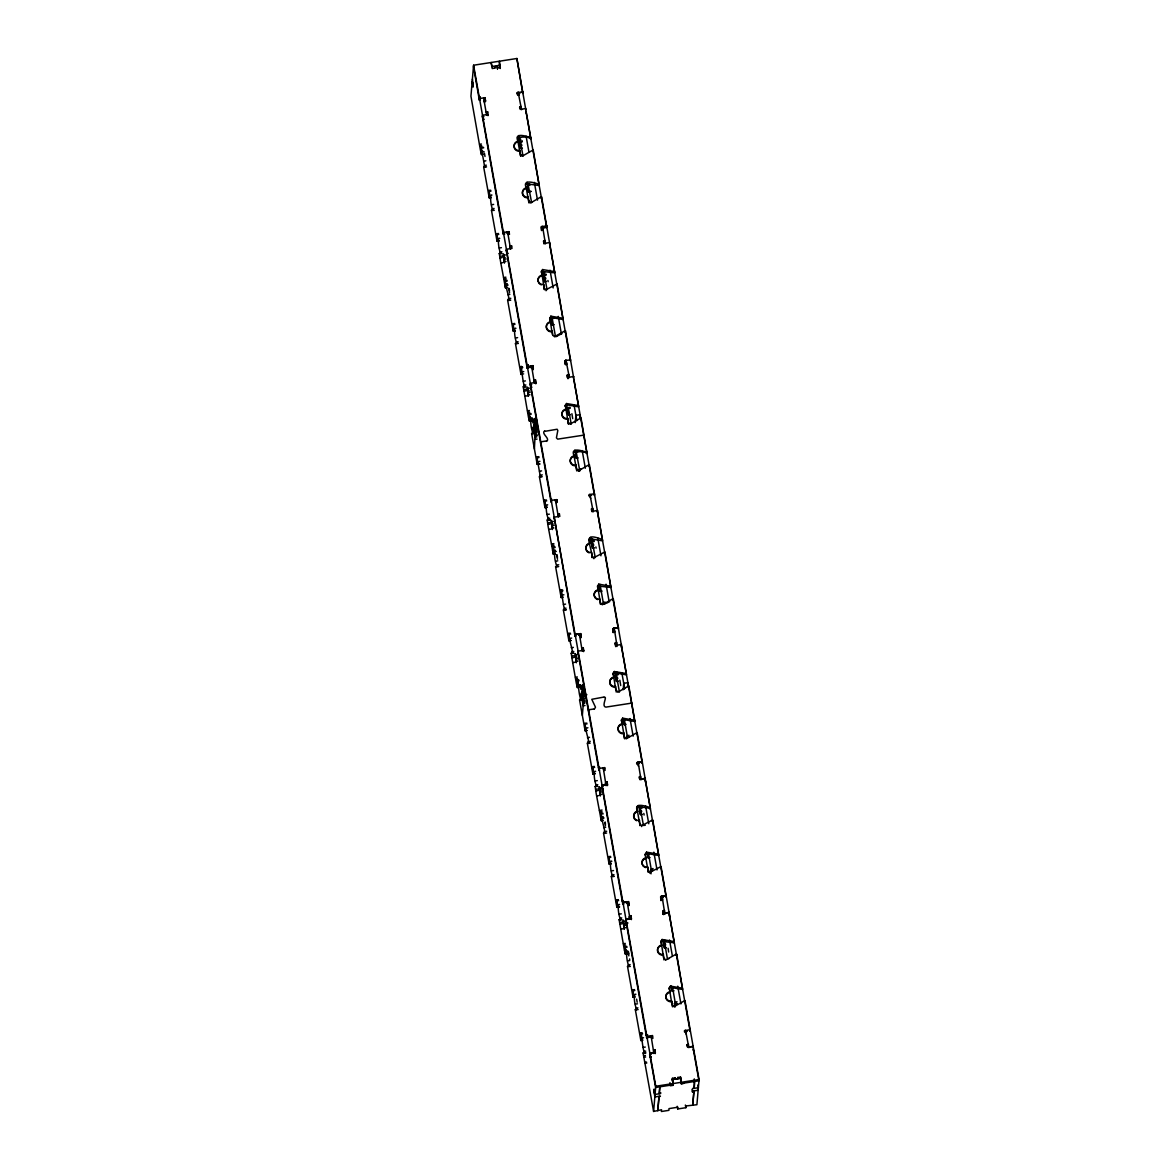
<?xml version="1.0" encoding="UTF-8"?>
<svg xmlns="http://www.w3.org/2000/svg" width="1170" height="1170" viewBox="0 0 1170 1170"><rect width="100%" height="100%" fill="white"/><g stroke="black" fill="none" stroke-linecap="round" stroke-linejoin="round"><path stroke-width="1.5" d="M534.032 422.37L535.845 432.213M534.412 448.958L534.968 437.287L536.796 436.936M582.353 715.411L583.172 705.598L581.373 695.77L581.665 692.23L583.508 691.953M585.614 698.446L583.786 698.724L582.002 689.115L582.28 685.137L584.371 684.816M485.857 160.773L483.751 161.46L484.672 167.222L483.707 166.959M494.296 210.22C491.488 213.042 488.972 192.831 491.956 195.083M502.091 253.495C499.224 255.937 496.753 236.047 499.751 238.358M518.266 343.453C515.4 345.896 512.943 326.006 515.926 328.317M526.061 386.729C522.142 391.555 520.957 349.143 521.001 374.268M534.456 433.397C531.59 435.854 529.132 415.95 532.116 418.275L532.95 422.94M542.236 476.687L540.408 476.965L536.854 456.929M550.032 519.963C547.15 521.513 544.518 503.159 547.692 504.826M558.69 566.587C555.384 568.781 552.913 549.651 556.086 551.509M566.207 609.906C562.404 614.191 561.147 573.592 561.161 597.46M579.793 470.852L576.049 451.064M583.186 699.748C577.804 706.183 577.804 662.512 577.351 687.419L579.706 687.053M597.972 786.415C594.989 787.995 592.605 769.655 595.632 771.293M614.162 876.374C611.223 879.109 608.809 858.605 611.822 861.252M621.943 919.649C619.003 921.975 616.648 902.275 619.603 904.527M629.299 737.071L627.471 737.349L624.283 719.009M630.337 966.332C627.646 969.257 624.853 948.768 627.997 951.195M638.133 1009.608C635.047 1011.026 632.634 992.76 635.895 994.251M645.913 1052.883C641.891 1057.344 641.043 1016.394 640.867 1040.437M653.269 870.304L651.441 870.582L648.487 853.5M677.254 1003.524L675.412 1003.816L672.501 986.983M535.553 425.485L533.725 425.778L533.432 429.288L534.953 437.229M535.231 439.335L537.059 439.072M583.172 705.803L585 705.539M627.646 685.547L627.91 682.666L623.712 683.324L623.244 689.744M583.962 436.337L584.079 435.094L557.666 439.145L556.423 437.858L557.812 430.502L557.11 429.244L544.81 431.35M603.939 697.422C608.341 695.55 600.766 706.461 605.884 707.119L631.888 703.082L631.771 704.311M483.751 161.46L481.089 147.201L482.917 146.952M515.312 330.847L513.221 331.168L507.648 300.266C511.626 299.33 502.998 284.588 508.146 285.041M523.297 381.244L525.403 380.923M579.53 470.881L578.55 470.632L579.867 470.428M573.022 652.933L571.194 653.211C575.011 652.407 566.704 637.767 571.662 638.059M579.647 694.38L581.739 694.059L581.636 692.055M587.384 743.169C591.289 742.248 582.631 727.462 587.91 727.769M602.521 603.866L603.501 604.115L600.064 584.473M603.559 833.128C607.435 832.338 598.996 817.611 604.027 817.962M643.164 1047.413L645.255 1047.077M483.81 154.118L481.455 154.659L480.387 149.877L470.94 96.203L473.572 65.227L516.891 58.5L530.873 138.82M536.767 421.288L536.138 428.688L537.981 428.395M584.576 689.276L584.093 695.155L586.887 694.717M659.236 1093.774L659.822 1086.886M694.176 1088.349L694.278 1078.886M472.885 85.746L473.104 83.216M500.014 67.158L500.263 68.489L499.312 61.235L499.882 66.982L499.414 64.321M536.167 418.392L534.339 418.684L534.032 422.195L535.86 421.902M537.366 435.489L535.45 435.737L535.831 432.271L537.673 431.979M567.187 377.471L567.406 374.883M568.152 378.51L567.611 374.883M592.122 511.729L591.844 509.608M583.786 698.724L583.479 702.234L585.307 701.956M615.976 646.454L615.815 642.842M639.946 779.673L640.063 777.582M628.904 919.254L629.153 916.49L631.332 916.139M663.068 914.238L662.951 911.883M663.785 914.399L664.034 910.816M654.118 1092.97L654.337 1090.425M684.859 1001.827L684.976 1000.599L699.06 1079.53L696.91 1104.714L686 1105.972L685.854 1107.697L677.693 1108.97L677.854 1107.229L669.021 1108.604L668.874 1110.345L661.401 1111.5L661.547 1109.76L653.606 1111.441L654.834 1096.977L653.957 1090.762L654.191 1092.093M659.032 1096.319L657.789 1110.783L658.944 1097.182L660.421 1096.085L654.834 1096.963L655.756 1086.257L473.572 65.227M659.822 1086.988L659.324 1092.912L660.714 1092.692L660.64 1093.555L655.054 1094.433L654.088 1089.094L654.264 1091.303M672.457 1081.343L672.604 1079.603L673.174 1085.336L670.381 1085.775L669.942 1082.674M680.604 1080.071L680.75 1078.331L672.282 1079.544L672.516 1080.89M684.158 1083.201L681.32 1084.063L680.545 1077.058L677.752 1077.482L677.635 1078.725M693.956 1090.893L692.728 1105.299L693.883 1091.756L692.479 1091.976L692.552 1091.098L698.154 1090.25M694.746 1081.563L694.249 1087.486L692.772 1088.568L698.358 1087.705L697.876 1085.029M575.26 422.604L575.903 415.335L580.101 414.677L579.779 418.319M546.726 225.898L541.154 226.658L542.895 230.358M549.593 243.872L570.199 359.219M546.507 441.397C550.924 438.648 540.496 433.543 544.708 430.853M594.345 709.064L595.501 707.265L591.786 699.309L603.969 697.042M480.402 100.006L479.349 100.167L479.524 98.529L485.111 97.666L485.462 101.571L485.111 97.666M483.663 98.382L486.632 115.23M484.058 101.79L484.19 100.561L485.579 100.342M487.495 112.963L487.612 111.735L486.223 111.94L487.978 115.64L487.612 111.735M494.661 67.992L494.793 66.748L497.352 66.354L497.469 68.928L497.352 66.354M516.891 58.5L522.712 92.927M522.39 91.933L522.668 93.439L522.829 91.801L517.242 92.664L517.111 93.907L519.904 93.468M504.826 233.912L503.261 234.161L503.422 232.508L509.009 231.645L509.491 234.336L508.102 234.541M519.758 106.733L519.626 107.976L521.03 107.757L521.147 106.514L519.758 106.733L520.226 109.41L525.813 108.547L525.696 109.775M507.195 233.547L507.619 231.865L510.559 249.122M517.52 137.124C516.16 138.177 528.094 135.369 530.463 138.82L530.595 137.592C525.622 136.056 513.454 131.947 518.164 141.76A4.958 4.753 5.8 0 0 514.113 147.201A4.958 4.753 5.8 0 0 519.846 151.135L519.904 150.52A4.958 4.753 5.8 0 1 514.171 146.586A4.958 4.753 5.8 0 1 518.237 141.131M508.891 232.888L509.009 231.645M518.544 136.788L518.676 135.559M521.571 109.717L518.091 91.918M520.679 156.239L519.904 150.52M511.524 245.715L511.407 246.943L510.003 247.162L510.12 245.934L511.524 245.715L512.007 248.391L506.42 249.254L506.244 250.906L507.297 250.746M522.2 156.195L532.833 150.14L532.701 151.369M525.842 183.763L538.785 185.46L538.917 184.231C534.003 182.637 521.718 178.63 526.485 188.399A4.958 4.753 5.8 0 0 522.434 193.84A4.958 4.753 5.8 0 0 528.167 197.774L528.226 197.16A4.958 4.753 5.8 0 1 522.507 193.225A4.958 4.753 5.8 0 1 526.558 187.785M526.997 182.213L528.357 191.865L531.151 191.427M533.096 151.252L533.213 150.023L539.194 185.46M529.089 203.01L528.226 197.16M530.507 202.995L541.154 196.779L541.023 198.008M541.417 197.891L541.534 196.662L554.785 272.8M528.211 367.98L527.173 368.14L527.334 366.502L532.92 365.64L533.271 369.544L532.92 365.64M546.741 225.795L546.566 227.433L542.383 228.091L542.544 226.439L545.454 243.901M543.655 240.727L543.538 241.956L544.928 241.737L545.059 240.508L543.655 240.727L544.138 243.404L549.724 242.541L550.032 246.855M530.566 367.614L531.516 365.859L534.456 383.219M541.3 272.347L542.573 269.553L554.492 271.572L554.375 272.815L541.534 271.323L544.401 289.75L543.816 284.5A4.958 4.753 5.8 0 1 538.083 280.581A4.958 4.753 5.8 0 1 542.134 275.125L541.417 271.104M542.456 270.782L542.573 269.553M542.134 275.125L542.076 275.74A4.958 4.753 5.8 0 0 541.242 284.895M535.436 379.709L535.787 383.614L535.436 379.709L534.032 379.928M546.054 290.73L546.171 289.648L556.73 284.12L556.613 285.363M549.622 318.986L550.894 316.192L562.814 318.225L562.697 319.454L550.778 317.421L549.783 318.094L552.415 334.664M550.778 317.421L550.894 316.192M550.456 321.765L550.397 322.393A4.958 4.753 5.8 0 0 546.346 327.834A4.958 4.753 5.8 0 0 552.064 331.768L552.138 331.154A4.958 4.753 5.8 0 1 546.405 327.22A4.958 4.753 5.8 0 1 550.456 321.765L549.739 317.757M540.642 443.064L540.774 441.836L546.624 440.914M556.993 285.246L557.125 284.003L563.106 319.454M554.434 336.828L565.052 330.774L564.934 332.002M565.315 331.885L565.446 330.657L578.682 406.794M570.39 360.916L570.638 359.775L565.052 360.652L565.403 364.557L566.806 364.338M551.567 501.915L551.216 500.365L556.832 499.634L557.3 502.31L555.911 502.53M551.114 501.725L551.245 500.497M565.403 364.557L565.052 360.652M567.435 375.95L567.567 374.722L568.956 374.502L568.839 375.731L567.435 375.95L567.918 378.627L567.567 374.722M554.039 518.749L554.2 517.111L559.816 516.379L559.333 513.688L557.944 513.908L557.812 515.151L559.216 514.932L559.333 513.688M565.198 406.326L566.485 403.533L578.404 405.566L578.272 406.794L566.368 404.776L565.359 405.434L568.43 424.11M554.229 517.242L574.953 635.997L576.269 635.793M556.701 500.862L556.832 499.634M566.046 409.12L565.987 409.734A4.958 4.753 5.8 0 0 561.922 415.174A4.958 4.753 5.8 0 0 567.655 419.109L567.713 418.494A4.958 4.753 5.8 0 1 561.995 414.56A4.958 4.753 5.8 0 1 566.046 409.12L565.329 405.098M566.368 404.776L566.485 403.533M569.38 377.617L565.87 359.731M558.339 516.965L555.399 499.707L555.15 500.848M568.313 423.745L567.713 418.494M573.622 376.462L573.519 378.436M570.009 424.169L580.642 418.114L580.51 419.343M573.651 451.737C572.291 452.805 584.24 449.997 586.594 453.448L586.726 452.205C581.739 450.772 569.6 446.56 574.309 456.373A4.958 4.753 5.8 0 0 570.258 461.828A4.958 4.753 5.8 0 0 575.976 465.748L576.035 465.134A4.958 4.753 5.8 0 1 570.316 461.214A4.958 4.753 5.8 0 1 574.368 455.759M574.689 451.415L574.806 450.187M580.905 419.226L581.037 417.997L587.004 453.433M576.898 470.983L576.035 465.134M578.331 470.896L588.963 464.753L588.832 465.996M589.227 465.879L589.358 464.636L602.594 540.789M574.953 635.997L575.128 634.345L579.311 633.701L582.236 651.061M590.718 498.332L588.963 494.632L594.55 493.769L594.375 495.349L593.892 492.672M578.623 635.427L579.311 633.701M577.936 652.743L578.112 651.09L583.728 650.359L583.245 647.683L581.841 647.902L581.724 649.131L583.113 648.911L583.245 647.683M589.227 539.077L589.958 543.099A4.958 4.753 5.8 0 0 585.892 548.554A4.958 4.753 5.8 0 0 591.625 552.489L592.21 557.739C591.025 543.348 581.592 531.399 602.301 539.56L602.184 540.789L590.265 538.756L589.095 539.94M580.729 633.613L581.08 637.533L580.729 633.613L575.143 634.491M589.958 543.099L589.885 543.714A4.958 4.753 5.8 0 0 589.066 552.869M590.265 538.756L590.397 537.527M593.234 511.846L589.885 494.325M597.519 510.383L597.826 514.698M583.728 650.359L583.596 651.602L583.113 648.911M593.863 558.704L593.98 557.622L604.554 552.108L604.422 553.337M597.431 586.96L598.718 584.166L610.623 586.199L610.506 587.428L597.665 585.951L600.546 604.378L599.947 599.128A4.958 4.753 5.8 0 1 594.214 595.194A4.958 4.753 5.8 0 1 598.279 589.753L597.563 585.731M598.279 589.753L598.206 590.367A4.958 4.753 5.8 0 0 597.724 599.625M598.587 585.409L598.718 584.166M588.466 711.038L588.583 709.81L594.36 708.903M604.817 553.22L604.934 551.991L610.915 587.428M602.243 604.802L612.875 598.747L612.744 599.976M613.139 599.859L613.255 598.63L626.506 674.768M612.861 628.626L613.226 632.531L612.861 628.626L618.462 627.764M599.669 769.992L598.879 770.123L599.318 768.427M618.33 628.992L618.433 627.617L614.235 628.275L614.074 629.913L613.68 627.734M614.616 632.327L614.747 631.083L613.343 631.303M615.259 643.924L615.376 642.696L616.78 642.476L616.648 643.705L615.259 643.924L615.727 646.601L615.376 642.696M603.135 768.851L603.237 767.827L606.089 785.67M613.021 674.3L614.294 671.521L626.213 673.54L626.096 674.783L614.177 672.75L613.182 673.408L615.815 689.978M604.51 768.836L604.641 767.608L599.055 768.471M614.177 672.75L614.294 671.521M613.855 677.094L613.797 677.708A4.958 4.753 5.8 0 0 609.745 683.163A4.958 4.753 5.8 0 0 615.464 687.082L615.537 686.468A4.958 4.753 5.8 0 1 609.804 682.534A4.958 4.753 5.8 0 1 613.855 677.094L613.139 673.072M617.087 646.454L614.235 628.275M607.025 782.906L607.157 781.677L605.753 781.896L607.508 785.582L607.157 781.677M615.537 686.468L616.239 692.084M617.833 692.157L628.451 686.088L628.334 687.331M621.343 720.954L622.615 718.161L634.535 720.193L634.418 721.422L622.498 719.389L621.504 720.062L624.634 738.84M622.498 719.389L622.615 718.161M622.177 723.733L622.118 724.347A4.958 4.753 5.8 0 0 618.067 729.802A4.958 4.753 5.8 0 0 623.785 733.736L623.859 733.122A4.958 4.753 5.8 0 1 618.126 729.188A4.958 4.753 5.8 0 1 622.177 723.733L621.46 719.726M628.714 687.214L628.846 685.971L634.827 721.422M624.444 738.372L623.859 733.122M626.14 738.87L636.772 732.742L636.655 733.97M637.036 733.853L637.167 732.625L650.403 808.762M624.078 903.766L622.762 903.971L622.937 902.333L627.12 901.675L630.045 919.035M642.359 761.743L636.772 762.621L636.655 763.849L639.449 763.41M622.835 903.693L622.952 902.465L628.553 901.602L628.904 905.507L628.553 901.602M641.76 760.909L642.169 763.249L642.345 761.611L638.147 762.255L637.986 763.908L637.679 762.226M638.528 766.306L636.772 762.621M626.433 903.401L627.12 901.675M637.05 807.066C636.685 807.315 647.727 806.949 649.993 808.762L650.125 807.534C645.226 805.984 632.926 801.845 637.708 811.702A4.958 4.753 5.8 0 0 636.538 820.711M638.074 806.744L638.206 805.501M641.058 779.834L638.147 762.255M639.376 821.077L639.434 820.462A4.958 4.753 5.8 0 1 633.716 816.528A4.958 4.753 5.8 0 1 637.767 811.088M630.937 916.9L631.054 915.657L629.665 915.876L631.405 919.576L631.054 915.657M639.434 820.462L640.034 825.713L636.919 808.294M645.182 779.79L645.328 778.357L641.131 779.001M641.686 826.605L641.789 825.596L652.363 820.082L652.231 821.311M645.255 854.86L646.527 852.155L658.447 854.173L658.315 855.416L646.396 853.383L645.255 854.436M646.396 853.383L646.527 852.155M645.372 853.705L646.03 858.341A4.958 4.753 5.8 0 0 645.547 867.599M647.697 867.716L647.756 867.102A4.958 4.753 5.8 0 1 642.037 863.182A4.958 4.753 5.8 0 1 646.089 857.727M652.626 821.194L652.743 819.965L658.725 855.402M647.756 867.102L648.356 872.352L645.24 854.934M649.993 873.405L650.11 872.25L660.684 866.721L660.553 867.964M660.948 867.847L661.065 866.604L674.315 942.742M660.684 896.6L661.035 900.52L660.684 896.6L666.271 895.737M647.727 1037.805L646.674 1037.966L646.834 1036.313L652.45 1035.582L652.933 1038.258L651.529 1038.477M645.226 779.732L666.139 896.966L666.242 895.606L662.059 896.249L661.884 897.902L661.503 895.723M662.425 900.3L662.556 899.072L661.152 899.277M663.068 911.898L663.185 910.669L664.589 910.45L664.458 911.679L663.068 911.898L663.551 914.589L663.185 910.669M650.871 1037.205L651.032 1035.669L653.913 1053.541M660.831 942.289L662.118 939.495L674.022 941.528L673.905 942.757L661.065 941.28L663.624 957.952M652.45 1035.582L652.333 1036.81L646.747 1037.688M661.664 945.067L661.606 945.682A4.958 4.753 5.8 0 0 657.555 951.137A4.958 4.753 5.8 0 0 663.288 955.071L663.346 954.442A4.958 4.753 5.8 0 1 657.613 950.523A4.958 4.753 5.8 0 1 661.664 945.067L660.948 941.046M661.986 940.724L662.118 939.495M664.911 914.34L662.059 896.249M663.346 954.442L664.004 959.941M654.834 1050.879L654.966 1049.651L653.562 1049.87L655.317 1053.556L654.966 1049.651M665.043 912.995L669.225 912.351L669.547 916.666M665.642 960.131L676.26 954.077L676.143 955.305M669.152 988.928L670.439 986.134L682.344 988.167L682.227 989.396L670.308 987.378L669.313 988.036L671.946 1004.606M669.986 991.721L669.927 992.335A4.958 4.753 5.8 0 0 665.876 997.776A4.958 4.753 5.8 0 0 671.609 1001.71L671.668 1001.096A4.958 4.753 5.8 0 1 665.935 997.162A4.958 4.753 5.8 0 1 669.986 991.721L669.269 987.699M670.308 987.378L670.439 986.134M676.538 955.188L676.655 953.959L682.636 989.396M671.668 1001.096L672.443 1006.829M673.964 1006.77L684.582 1000.716L684.465 1001.944M672.282 1079.544L672.399 1078.316L675.192 1077.877L675.441 1079.223L678 1078.828L677.752 1077.482M675.075 1079.12L675.192 1077.877M690.168 1029.717L684.582 1030.594L684.465 1031.823L687.258 1031.384M680.545 1077.058L680.662 1079.618M686.337 1034.295L684.582 1030.594M687.097 1044.664L686.966 1045.892L688.37 1045.673L688.486 1044.444L687.097 1044.664L687.58 1047.34L693.166 1046.477L692.991 1047.779M690.154 1029.585L689.993 1031.238L689.715 1029.732M688.881 1047.706L685.488 1030.214M491.078 197.481L489.25 197.759L488.87 190.476L490.698 190.227M499.122 240.713L497.031 241.035L496.665 233.766L498.493 233.503M520.577 148.4L520.211 141.131L522.303 140.839M507.268 287.44L505.425 287.718L505.06 280.434L506.888 280.186M530.727 191.324L528.357 191.69L527.992 184.407L529.82 184.158M520.621 367.029L522.463 366.736M546.375 281.356L544.547 281.634L544.182 274.365L546.01 274.102M531.765 420.586L529.396 420.951L529.03 413.668L530.858 413.419M547.077 507.18L544.971 507.502L544.606 500.219L546.434 499.97M560.781 590.207L562.624 589.929M570.784 640.458L568.942 640.736L568.576 633.453L570.404 633.204M594.331 547.823L592.488 548.101L592.122 540.818L595.237 557.578M586.96 730.402L585.132 730.694L584.751 723.44L586.857 723.118M595.018 773.648L592.912 773.97L592.547 766.686L594.375 766.438M618.301 681.057L616.458 681.335L616.093 674.052L617.921 673.803M601.322 820.638L600.941 813.369L602.769 813.106M611.193 863.592L609.102 863.928L608.736 856.645L610.564 856.396M640.429 814.569L640.063 807.285L641.891 807.037M634.915 996.869L633.072 997.147L632.707 989.879L634.535 989.615M640.487 1033.183L642.315 1032.905M539.94 461.346L537.805 461.872M555.867 336.741L561.907 333.582M606.703 603.135L609.731 601.555M537.63 427.094L535.802 427.386L536.079 428.673M537.03 434.187L535.187 434.479L535.45 435.737M534.573 424.286L536.401 423.993M500.029 65.242L491.883 66.514L491.166 62.507L492.234 68.533L495.027 68.094L494.793 66.748M497.586 67.699L500.38 67.26M478.91 97.081L480.226 96.876M478.881 97.49L480.183 97.285M519.114 95.136L517.725 95.355L517.242 92.664M488.095 114.411L482.508 115.274L482.347 116.912L483.912 116.664M482.859 119.179L483.912 119.018M482.815 119.589L483.868 119.428M479.598 144.32L481.426 144.027M520.548 137.958L518.719 138.235L519.348 143.062L520.577 148.59L522.405 148.122M481.63 145.577L479.802 146.001M520.752 139.493L518.91 139.713M481.353 148.137L483.722 147.771M520.284 141.19L520.474 142.053L522.317 141.775M480.68 150.871L482.537 150.608M519.787 144.773L521.659 144.524M480.958 151.851L482.786 151.573M520.065 145.782L521.908 145.489M482.084 152.129L484.175 151.807M484.482 165.453L486.31 165.175M485.535 166.681L483.678 167.032L489.25 197.949L491.078 197.657M484.672 167.222L486.515 166.93M488.928 190.491L489.148 191.412L490.976 191.134M528.05 184.421L528.27 185.343L530.098 185.05M491.546 204.735L493.638 204.414M492.277 208.86L494.091 208.45M528.27 185.343L531.648 202.615M499.122 240.903L497.031 241.225L491.473 210.308L493.33 209.956M502.822 231.06L503.612 230.943M502.778 231.484L503.568 231.353M496.709 233.781L496.928 234.687L498.771 234.409M499.327 248.011L501.418 247.689M500.073 252.135L501.886 251.725M501.374 253.203L499.283 253.524L500.775 262.826L502.705 262.68M501.345 253.261L499.254 253.583L500.248 253.773M506.727 253.583L508.292 253.334M505.425 254.958L503.67 255.221L503.451 257.751L505.206 257.488M499.766 256.405L501.594 256.113M501.798 257.663L499.97 258.073M506.142 258.95L504.387 259.214L504.182 261.758L505.923 261.48M500.775 262.826L503.568 277.553L505.923 277.188M506.127 278.723L503.773 279.089L503.568 277.553M544.723 272.742L542.895 273.151M505.133 280.493L505.338 281.37L507.166 281.078M544.226 274.38L544.445 275.286L546.288 275.008M507.297 283.71L504.636 284.076M542.69 271.469L543.67 277.817L545.629 277.758M503.758 278.957L504.899 284.997L507.283 284.719M543.831 278.124L545.878 278.723M507.268 287.615L505.425 287.893L504.928 285.085M507.721 294.694L509.827 294.372M508.453 298.686L510.807 298.321M507.648 300.266L509.506 299.915M508.643 300.456L510.749 300.134M514.668 323.461L512.84 323.754L513.221 330.993L515.312 330.671M552.752 317.553L551.962 317.67L552.328 324.924L554.17 324.631M512.899 323.724L513.118 324.646L514.946 324.368M552.006 317.626L552.24 318.576L554.068 318.284M515.517 337.969L517.608 337.647M516.262 342.093L518.061 341.684M552.24 318.576L555.355 335.892L557.183 335.6M523.619 373.873L521.001 374.459L515.443 343.541L517.813 343.102M526.734 365.055L528.299 364.806M526.69 365.464L528.255 365.23M520.899 367.921L522.741 367.643M527.202 367.746L532.803 366.868M531.999 368.535L533.403 368.316M565.534 363.329L566.923 363.109M521.63 371.928L523.721 371.592M533.915 381.157L535.304 380.937M535.904 382.385L530.317 383.248L530.156 384.886L531.721 384.652M568.035 377.398L573.636 376.521M524.014 385.252L525.856 384.959M531.765 420.761L529.396 421.127L528.211 415.803L523.224 386.817L525.081 386.466M530.668 387.168L531.721 386.992M530.639 387.577L531.677 387.416M529.396 388.177L527.641 388.455L527.421 390.985L529.176 390.721M523.736 389.625L525.827 389.303M526.032 390.853L523.926 391.116M530.112 392.184L528.357 392.447L528.153 394.977L529.893 394.714M524.803 396.162L527.202 395.84M527.538 410.787L529.366 410.494M529.571 412.045L527.743 412.454M569.98 407.335L568.137 407.628L568.518 414.867L570.36 414.589M529.089 413.683L529.308 414.604L531.136 414.312M568.181 407.57L568.415 408.52L570.258 408.242M530.478 417.061L528.562 417.207M528.898 418.319L530.727 418.041M534.412 418.714L534.661 419.898L536.518 419.694M534.31 424.315L537.103 423.891M531.707 427.928C535.86 426.728 531.78 425.763 536.43 426.699M533.432 429.288L535.26 428.995M535.567 430.136L537.396 429.858M533.696 431.408L535.538 431.13M532.438 432.037L534.251 431.642M540.072 463.964L537.191 464.402L531.619 433.5L533.476 433.149M538.902 456.651L536.811 456.987L537.191 464.227L539.282 463.905M537.088 457.879L538.917 457.587M576.21 451.796L578.565 451.43M578.141 457.865L576.313 458.157L575.933 450.903M539.487 471.203L541.578 470.881M540.204 475.195L542.295 474.874M579.325 469.126L581.154 468.834M578.536 470.706L579.837 470.501M550.573 499.327L551.626 499.166M544.664 500.233L544.869 501.155L546.712 500.877M588.832 495.875L591.625 495.436M547.063 507.356L544.971 507.692L539.414 476.775L541.271 476.424L539.414 476.775L540.408 476.965M547.267 514.478L549.373 514.156M591.347 509.93L592.737 509.725L592.868 508.482L591.464 508.701L591.947 511.378L597.534 510.515M547.999 518.471L549.827 518.193M549.988 519.626L547.194 520.05L548.13 526.456L553.366 554.361L555.209 554.083M553.366 521.41L551.611 521.688L551.406 524.218L553.147 523.955M547.706 522.858L549.534 522.58M549.739 524.131L547.896 524.35M554.083 525.418L552.342 525.681L552.123 528.211L553.863 527.948M548.774 529.396L550.646 529.147M551.509 544.021L553.863 543.64M590.572 537.586L591.42 537.82M554.068 545.191L551.713 545.688M592.663 539.194L590.835 539.619M554.829 546.653L553 546.931L553.366 554.185L555.209 553.893M592.122 540.862L593.95 540.569M553.044 546.887L553.278 547.838L555.106 547.545M592.386 541.754L594.228 541.476M555.238 550.178L552.547 550.5M590.645 538.039L591.654 544.357L593.57 544.226M552.869 551.553L555.662 551.114M591.801 544.664L591.991 545.469L593.819 545.191M555.677 561.161L557.768 560.825M556.394 565.154L558.748 564.788M561.059 591.113L562.902 590.821M561.775 595.106L563.881 594.784M563.253 597.139L561.161 597.636L555.604 566.733L557.447 566.382L555.604 566.733L556.598 566.923M602.111 591.099L600.283 591.376L599.932 584.591M563.457 604.437L565.549 604.115M564.174 608.429L566.017 608.151M603.296 602.36L605.124 602.067M565.768 609.57L563.384 610.009L568.942 640.911L571.048 640.59M602.506 603.925L604.363 603.574M603.501 604.115L605.329 603.837M568.635 633.467L570.682 634.096M579.808 636.509L581.212 636.29M571.238 647.712L573.344 647.39M571.969 651.705L573.797 651.427M615.859 645.372L621.446 644.509L621.519 647.522M572.159 653.474L574.002 653.196M577.337 654.644L575.582 654.922L575.377 657.452L577.117 657.174M571.165 653.284L571.677 656.092L573.768 655.77M579.706 687.229L577.337 687.594L576.152 682.271L571.911 658.081L573.973 657.321M578.053 658.637L576.313 658.915L576.093 661.445L577.834 661.182M575.143 662.293L572.7 662.512M575.479 677.24L577.322 676.962M577.512 678.512L575.684 678.922M614.806 672.721L617.16 672.355M576.971 680.165L578.799 679.887M577.249 681.057L579.077 680.779M616.166 674.11L616.371 674.988L618.199 674.695M576.591 683.821L578.419 683.529M615.669 677.693L617.541 677.459M614.762 672.223L615.961 678.702L617.789 678.424M577.965 685.064L580.057 684.728L580.905 689.393M584.02 695.141L582.616 686.439L584.459 686.161M581.973 688.647L583.815 688.37M582.25 690.783L584.342 690.461M583.406 702.234L582.016 693.532L584.81 693.093M583.742 693.854L585.57 693.561M623.2 689.072L624.253 688.911M581.373 695.74L583.201 695.463M583.508 696.603L585.336 696.311M581.636 697.876L583.479 697.598M580.364 698.388L582.192 698.095M581.417 699.601L579.589 699.894L580.569 700.157M583.128 700.947L584.971 700.654M582.894 703.697L584.737 703.404M584.839 723.469L586.872 724.054M626.082 724.332L624.253 724.61L623.976 719.184M586.96 730.592L585.132 730.87L579.574 699.967M587.428 737.67L589.519 737.334M588.144 741.663L590.25 741.341M627.295 735.711L629.094 735.301M589.212 742.891L587.355 743.242L592.912 774.145L595.018 773.823M628.846 736.734L626.476 737.159L627.471 737.349M588.349 743.433L590.192 743.14M592.59 766.672L592.824 767.622L594.653 767.33M598.411 767.432L599.713 767.227M603.72 770.504L605.124 770.284L604.641 767.608M595.223 780.946L597.314 780.624M639.156 777.918L640.56 777.699L640.677 776.47L639.288 776.675L639.756 779.366L645.357 778.489M605.183 783.256L607.362 782.92M595.954 785.055L597.768 784.66M606.206 784.426L602.009 785.085L601.848 786.723L603.164 786.518M597.256 786.123L595.15 786.518L596.217 793.772L601.322 820.828L603.15 820.36M602.038 785.216L607.625 784.353M601.307 787.878L599.566 788.156L599.347 790.686L601.087 790.408M595.647 789.326L597.475 789.048M602.375 789.004L603.15 788.872M602.331 789.414L603.12 789.282M597.68 790.584L595.852 791.008M602.023 791.871L600.283 792.148L600.064 794.679L601.804 794.415M598.587 795.615L596.715 795.863M599.449 810.474L602.067 810.064M599.654 812.024L602.009 811.658M600.985 813.34L603.047 814.013M640.107 807.271L640.341 808.221L642.169 807.929M600.546 817.04L603.179 816.645M642.271 814.276L640.429 814.744L639.639 810.927L641.511 810.678M600.81 818.02L603.164 817.654M639.931 811.936L641.76 811.658M603.618 827.614L605.709 827.292M604.334 831.621L606.689 831.256M644.231 825.42L645.284 825.259M605.402 832.835L603.544 833.186L609.102 864.103L611.193 863.782M604.539 833.376L606.63 833.055M608.809 856.703L609 857.581L610.842 857.288M650.052 857.566L648.224 857.844L647.99 853.31M611.398 870.889L613.504 870.568M612.144 875.014L613.957 874.604M651.266 868.944L653.079 868.535M619.515 906.969L616.882 907.379L611.325 876.476L613.709 876.037M651.061 873.829L650.447 870.392L652.304 870.041M618.345 899.671L616.517 899.949L616.882 907.203L619.515 906.794M616.575 899.935L616.795 900.856L618.623 900.564M622.338 900.885L623.113 900.754M622.294 901.295L623.083 901.178M660.553 897.843L663.346 897.405M627.632 904.498L629.021 904.278M619.193 914.179L621.285 913.843M619.91 918.172L621.738 917.894M620.963 919.401L619.135 919.678L624.107 948.724L625.292 954.062L627.646 953.696M620.948 919.459L619.12 919.752L620.115 919.942M630.118 918.421L625.921 919.079L625.76 920.717L626.55 920.6M625.95 919.21L631.537 918.348M663.668 913.346L669.255 912.483M662.776 913.858L664.516 913.58M625.277 921.112L623.537 921.375L623.317 923.92L625.058 923.642M619.617 922.56L621.972 922.194M626.272 922.984L627.588 922.779M621.913 923.773L619.822 924.241M626.228 923.393L627.807 923.159M625.994 925.104L624.253 925.382L624.034 927.912L625.774 927.634M620.714 929.112L623.083 928.761M623.42 943.707L625.263 943.429M625.467 944.965L623.625 945.184M626.74 946.34L624.912 946.632L625.292 953.872L627.646 953.506M665.072 940.387L664.034 940.548L664.414 947.802L666.242 947.51M624.985 946.647L625.189 947.524L627.018 947.247M664.092 940.534L664.311 941.455L665.613 941.25M624.487 950.245L626.359 949.996M665.481 943.912L663.639 944.19L664.399 947.978L666.242 947.7M624.78 951.239L626.608 950.961M663.902 945.17L665.73 944.877M627.588 960.848L629.679 960.526L629.621 958.932M628.334 964.972L630.133 964.563M664.311 941.455L667.427 958.771L669.255 958.479M634.9 997.045L633.072 997.337L627.515 966.42L629.372 966.069M632.765 989.893L632.97 990.8L634.813 990.522M674.022 990.785L672.194 991.078L671.975 986.997M635.368 1004.123L637.474 1003.801M636.085 1008.13L637.928 1007.838M675.207 1002.046L677.05 1001.769M637.153 1009.344L635.325 1009.637L640.867 1040.613L642.959 1040.101M637.138 1009.418L635.295 1009.695L636.29 1009.885M640.765 1034.09L642.593 1033.797M646.235 1034.865L647.551 1034.675M646.191 1035.289L647.507 1035.084M641.482 1038.082L643.573 1037.761M643.88 1051.406L645.708 1051.113M653.606 1111.441L643.091 1052.985L645.197 1052.591M654.015 1052.415L649.833 1053.058L649.657 1054.711L651.237 1054.462M688.954 1046.989L693.137 1046.331M649.847 1053.205L655.449 1052.327M643.588 1055.793L645.43 1055.501M645.621 1057.051L643.792 1057.27M650.184 1056.978L651.237 1056.817M650.14 1057.388L651.193 1057.227M644.699 1062.36L646.527 1062.082M644.948 1063.325L646.776 1063.047M655.756 1086.257L699.06 1079.53M522.259 155.654L520.621 154.528M530.449 202.322L528.942 201.181M546.171 289.648L544.533 288.522M554.492 336.287L552.971 335.527L552.138 331.154M569.951 423.642L568.43 422.516M578.389 470.281L576.751 469.155M593.98 557.622L592.342 556.496M602.301 604.276L600.663 603.15M617.877 691.616L616.254 690.49M626.082 738.27L624.575 737.129M641.789 825.596L640.151 824.484M650.11 872.25L648.472 871.123M665.569 959.605L664.063 958.464M674.022 1006.229L672.384 1005.118M491.488 210.249L492.468 210.498M515.458 343.468L516.438 343.731M523.253 386.758L524.218 387.007M531.648 433.426L532.628 433.69M547.224 519.992L548.189 520.24M563.399 609.936L564.379 610.199M595.164 786.445L596.144 786.708M650.462 870.319L651.441 870.582M611.354 876.403L612.319 876.666M627.529 966.361L628.509 966.61M675.412 1003.816L674.432 1003.553L675.031 1007.063M643.105 1052.912L644.085 1053.175M639.61 810.883L638.835 806.73M663.566 944.058L662.834 940.154M481.133 147.186L481.455 154.484M532.321 418.202L532.935 420.586M533.798 425.778L533.637 425.163M582.353 685.152L582.616 686.439M581.739 692.245L582.016 693.532M580.393 685.02L580.876 687.053M628.422 951.736L628.904 953.93M547.911 280.493L548.16 281.692M571.881 413.727L572.7 418.611M595.852 546.96L596.1 548.16M619.837 680.194L620.7 685.547M643.807 813.428L644.114 815.037M544.021 278.913L544.547 281.824M568.825 634.272L569.571 638.381M585.015 724.23L585.746 728.34M601.19 814.174L601.936 818.298M543.64 241.649L544.035 243.901M691.996 1089.299L692.479 1091.976M520.474 142.053L523.005 156.122M544.445 275.286L547.034 289.619M568.415 408.52L571.223 424.096M616.371 674.988L619.442 692.055M640.341 808.221L643.456 825.537M550.792 316.514L552.328 325.099M566.66 404.761L568.518 415.058M575.07 451.459L576.313 458.333M591.991 545.469L592.488 548.291M599.04 584.693L600.283 591.567M615.961 678.702L616.458 681.51M623.317 719.638L624.253 724.8M647.288 852.871L648.224 858.019M671.273 986.105L672.194 991.253M680.75 1078.331L681.349 1083.493L698.943 1080.802L693.357 1049.446M685.371 1105.036L685.854 1107.697M677.225 1106.308L677.693 1108.97M472.387 79.209L473.28 85.41L473.031 84.079M472.972 84.883L473.133 87.077L472.168 81.739M503.597 256.098L503.436 253.89L504.562 261.422L504.314 260.091M527.568 389.317L527.407 387.124L528.533 394.656L528.284 393.325M551.538 522.551L551.377 520.357L552.503 527.889L552.255 526.558M575.508 655.785L575.347 653.591L576.474 661.108L576.24 659.778M599.479 789.019L599.318 786.81L600.444 794.342L600.21 793.011M623.464 922.252L623.288 920.044L624.414 927.576L624.18 926.245M503.524 256.888L503.29 255.557L504.416 263.089L504.255 260.881M527.509 390.122L527.26 388.791L528.387 396.323L528.226 394.115M551.479 523.356L551.231 522.025L552.357 529.542L552.196 527.348M575.45 656.589L575.201 655.244L576.327 662.776L576.166 660.582M599.42 789.808L599.172 788.478L600.298 796.009L600.137 793.816M623.391 923.042L623.142 921.711L624.268 929.243L624.107 927.049M484.453 153.358L485.009 156.473M508.701 288.142L509.55 292.807M556.642 554.609L557.49 559.275M604.875 822.627L605.431 825.742M628.29 952.76L628.846 955.861M636.626 999.136L637.182 1002.251M489.148 191.412L489.864 195.405M496.928 234.687L497.645 238.695M505.338 281.37L506.054 285.363M513.118 324.646L513.835 328.638M529.308 414.604L530.025 418.597M544.869 501.155L545.6 505.147M553.278 547.838L553.995 551.83M592.824 767.622L593.541 771.615M609 857.581L609.716 861.573M616.795 900.856L617.511 904.849M625.189 947.524L625.906 951.517M632.97 990.8L633.701 994.807M526.017 111.574L546.609 227.024L541.023 227.887L541.505 230.578M573.827 379.548L594.418 494.998M597.417 511.743L618.009 627.193M621.314 645.738L642.242 762.986M669.138 913.711L690.051 1030.96M525.915 111.706L526.134 112.876M546.097 224.757L546.566 227.433M617.789 626.579L617.994 627.764M645.255 780.507L645.635 782.686M665.598 894.567L665.993 896.746M693.21 1049.314L693.459 1050.66M526.105 136.203L528.957 152.188M534.339 182.374L537.513 200.129M542.076 226.41L542.383 228.091M550.002 270.182L553.176 287.952M558.251 316.368L561.41 334.123M574.06 405.039L576.854 420.63M582.192 450.596L585.336 468.219M597.797 538.024L600.956 555.794M606.031 584.196L608.883 600.181M621.884 672.999L624.663 688.603M630.001 718.541L633.145 736.164M645.606 806.013L648.78 823.768M653.84 852.184L657.014 869.939M669.518 939.993L672.37 955.978M677.752 986.178L680.925 1003.933M517.696 140.093L520.504 155.771M526.017 186.732L528.825 202.41M573.841 454.721L576.634 470.384M672.399 1078.316L673.203 1084.751L655.624 1087.486L649.73 1054.433M507.18 231.996L507.444 233.503M531.063 365.815L531.356 367.497M578.872 633.833L579.15 635.339M626.696 901.807L626.959 903.328M650.593 1035.801L650.842 1037.146M473.455 66.456L479.349 100.167M482.376 116.503L503.261 234.161M506.288 250.497L527.173 368.14M530.2 384.491L551.055 502.003M578.009 652.465L598.879 770.123M601.921 786.459L622.762 903.971M625.818 920.439L646.674 1037.966M668.099 948.27L668.64 952.014M571.677 656.092L571.867 657.569M557.139 555.077L557.49 557.447M509.184 288.61L509.55 290.979M605.153 821.983L605.504 824.382M534.661 419.898L535.802 427.386M534.061 426.991L535.187 434.479M676.275 1003.275L674.432 1003.553L676.245 1003.333"/></g></svg>
